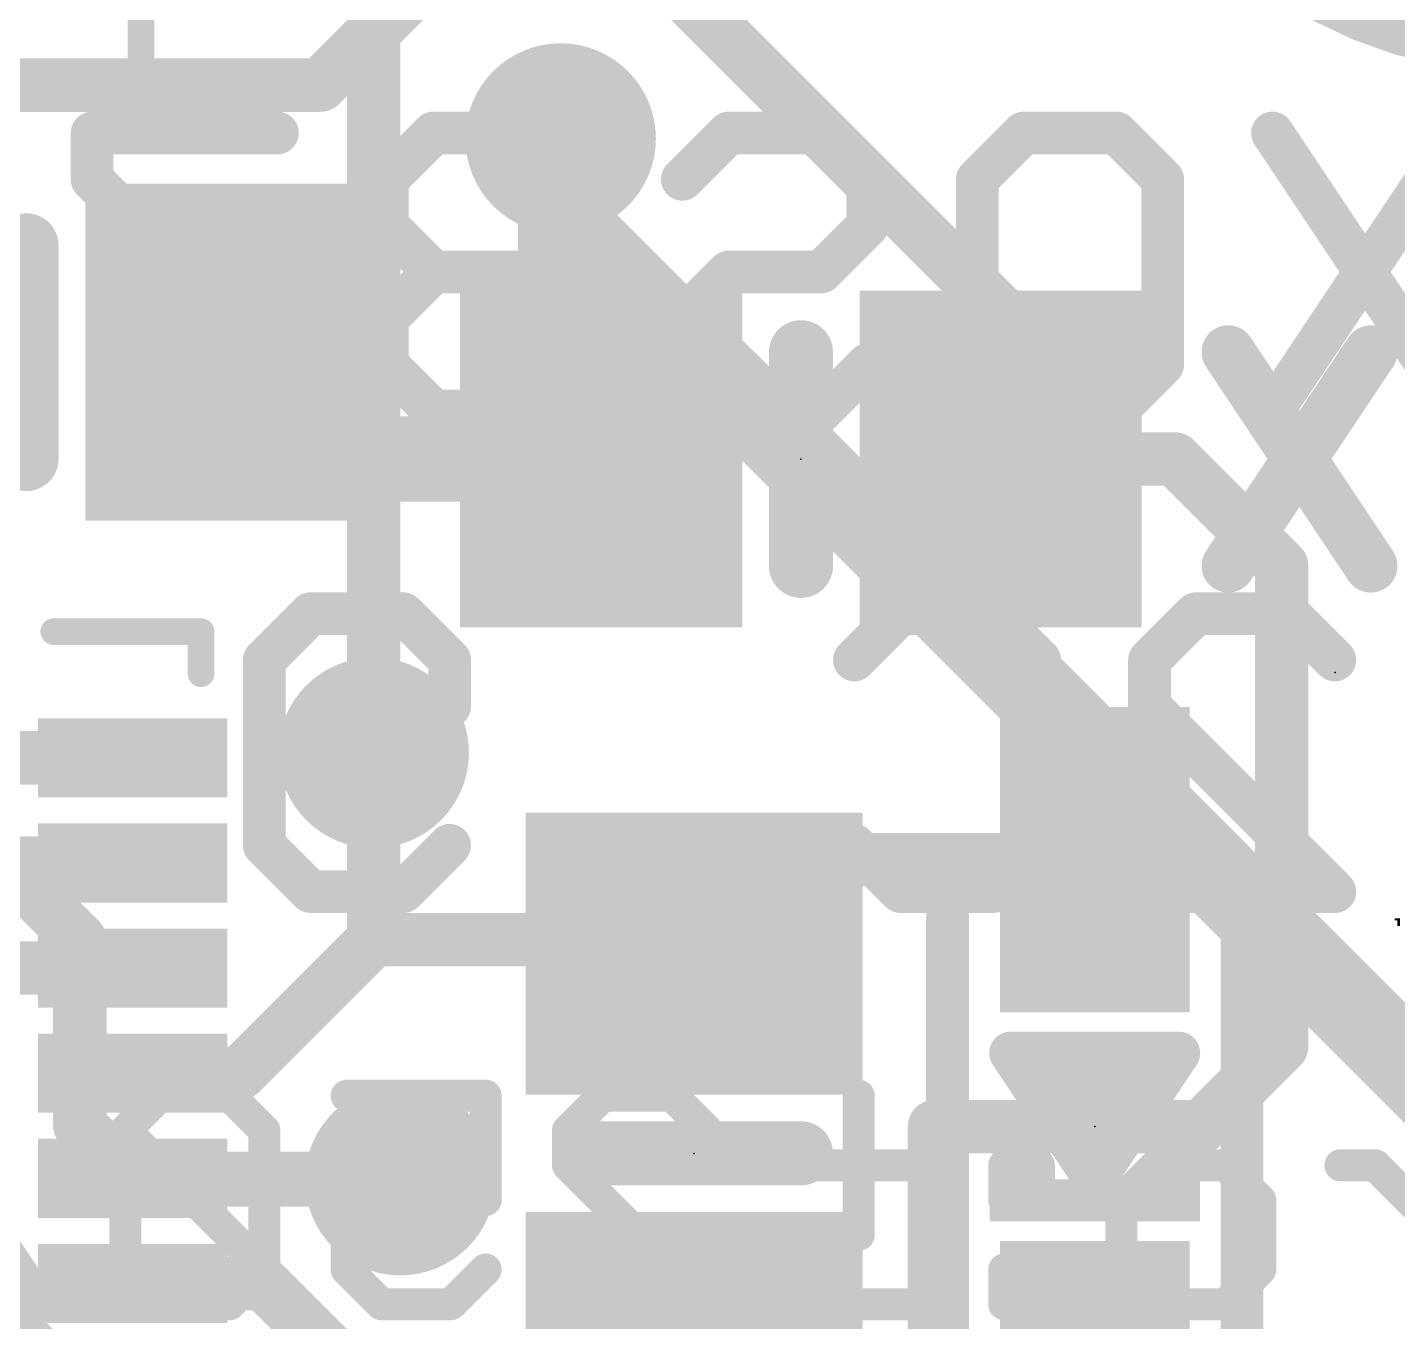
# Model space of a CAD drawing. Extents: x -0.1 to 28.1, y -0.1 to 20.4.
# Drawn here: x 18.29 to 24.81, y 9.74 to 15.9 of the extents above; entities that cross this region are included whole.
import ezdxf

# ---------------------------------------------------------------- set-up
doc = ezdxf.new("R2010")
doc.units = 0
for name, color, linetype in [('1', 12, 'CONTINUOUS'), ('16', 132, 'CONTINUOUS'), ('18', 110, 'CONTINUOUS'), ('21', 40, 'CONTINUOUS'), ('22', 6, 'CONTINUOUS'), ('23', 53, 'CONTINUOUS'), ('29', 253, 'CONTINUOUS')]:
    doc.layers.add(name, color=color, linetype=linetype)

# ---------------------------------------------------------------- blocks, each defined once
blk = doc.blocks.new('RECT')
blk.add_solid([(-0.5, -0.5), (0.5, -0.5), (-0.5, 0.5), (0.5, 0.5)])
blk = doc.blocks.new('ROUNDV')
at = {"const_width": 0.5}
blk.add_lwpolyline([(0, -0.25, 1), (0, 0.25, 1), (0, -0.25)], format="xyb", dxfattribs=at)

msp = doc.modelspace()

# ---------------------------------------------------------------- linework, layer by layer
at = {"layer": '1'}
for points, const_width in [([(19.685, 15.621), (20.32, 16.256)], 0.254), ([(21.209, 16.256), (22.987, 14.478)], 0.254), ([(15.494, 15.621), (19.685, 15.621)], 0.254), ([(20.828, 14.036), (20.828, 15.367)], 0.4064), ([(20.894, 15.301), (20.828, 15.367)], 0.254), ([(22.987, 14.478), (22.987, 14.385)], 0.254), ([(19.238, 14.351), (19.746, 13.843)], 0.254), ([(22.987, 14.385), (22.921, 14.319)], 0.254), ([(22.921, 14.319), (22.921, 13.843)], 0.254), ([(21.021, 13.843), (20.828, 14.036)], 0.254), ([(19.746, 13.843), (21.021, 13.843)], 0.4064), ([(23.749, 13.843), (22.921, 13.843)], 0.254), ([(24.257, 13.335), (23.749, 13.843)], 0.254), ([(24.257, 13.335), (24.257, 11.049)], 0.254), ([(18.793, 12.422), (18.018, 12.422)], 0.254), ([(19.939, 11.557), (19.939, 12.446)], 0.254), ([(21.529, 11.557), (21.91, 11.938)], 0.254), ([(21.91, 11.938), (23.368, 11.938)], 0.254), ([(18.793, 11.922), (18.018, 11.922)], 0.254), ([(19.304, 10.922), (19.939, 11.557)], 0.254), ([(21.529, 11.557), (19.939, 11.557)], 0.254), ([(21.463, 11.491), (21.529, 11.557)], 0.254), ([(18.793, 11.422), (18.018, 11.422)], 0.254), ([(23.876, 10.668), (24.257, 11.049)], 0.254), ([(18.793, 10.922), (19.304, 10.922)], 0.254), ([(22.606, 10.668), (22.606, 7.697)], 0.254), ([(22.606, 10.668), (23.876, 10.668)], 0.254), ([(18.793, 10.422), (18.801, 10.414)], 0.254), ([(18.801, 10.414), (20.066, 10.414)], 0.254), ([(18.793, 9.922), (19.415, 9.922)], 0.254), ([(19.415, 9.922), (20.066, 9.271)], 0.254)]:
    msp.add_lwpolyline(points, dxfattribs=dict(at, const_width=const_width))
for points, const_width in [([(19.6401, 15.6659, 1), (19.7299, 15.5761)], 0.127), ([(19.685, 15.5575, 1), (19.685, 15.6845)], 0.127), ([(20.9296, 15.367, 1), (20.7264, 15.367)], 0.2032), ([(20.8729, 15.4119, 1), (20.7831, 15.3221)], 0.127), ([(20.8491, 15.2561, 1), (20.9389, 15.3459)], 0.127), ([(23.0505, 14.478, 1), (22.9235, 14.478)], 0.127), ([(22.9421, 14.4331, 1), (23.0319, 14.5229)], 0.127), ([(19.2829, 14.3959, 1), (19.1931, 14.3061)], 0.127), ([(23.0319, 14.3401, 1), (22.9421, 14.4299)], 0.127), ([(22.9845, 14.319, 1), (22.8575, 14.319)], 0.127), ([(22.8761, 14.3639, 1), (22.9659, 14.2741)], 0.127), ([(22.9235, 14.385, 1), (23.0505, 14.385)], 0.127), ([(20.8729, 14.0809, 1), (20.7831, 13.9911)], 0.127), ([(20.7264, 14.036, 1), (20.9296, 14.036)], 0.2032), ([(19.746, 13.9446, 1), (19.746, 13.7414)], 0.2032), ([(21.021, 13.7414, 1), (21.021, 13.9446)], 0.2032), ([(19.7011, 13.7981, 1), (19.7909, 13.8879)], 0.127), ([(20.9761, 13.7981, 1), (21.0659, 13.8879)], 0.127), ([(22.921, 13.9065, 1), (22.921, 13.7795)], 0.127), ([(23.7939, 13.8879, 1), (23.7041, 13.7981)], 0.127), ([(23.749, 13.7795, 1), (23.749, 13.9065)], 0.127), ([(22.8575, 13.843, 1), (22.9845, 13.843)], 0.127), ([(24.3205, 13.335, 1), (24.1935, 13.335)], 0.127), ([(24.2121, 13.2901, 1), (24.3019, 13.3799)], 0.127), ([(18.793, 12.3585, 1), (18.793, 12.4855)], 0.127), ([(20.0025, 12.446, 1), (19.8755, 12.446)], 0.127), ([(21.91, 12.0015, 1), (21.91, 11.8745)], 0.127), ([(21.9549, 11.8931, 1), (21.8651, 11.9829)], 0.127), ([(23.368, 11.8745, 1), (23.368, 12.0015)], 0.127), ([(18.793, 11.8585, 1), (18.793, 11.9855)], 0.127), ([(19.939, 11.6205, 1), (19.939, 11.4935)], 0.127), ([(19.9839, 11.5121, 1), (19.8941, 11.6019)], 0.127), ([(21.4841, 11.6019, 1), (21.5739, 11.5121)], 0.127), ([(21.5739, 11.5121, 1), (21.4841, 11.6019)], 0.127), ([(21.529, 11.4935, 1), (21.529, 11.6205)], 0.127), ([(19.8755, 11.557, 1), (20.0025, 11.557)], 0.127), ([(21.4181, 11.5359, 1), (21.5079, 11.4461)], 0.127), ([(18.793, 11.3585, 1), (18.793, 11.4855)], 0.127), ([(24.3019, 11.0041, 1), (24.2121, 11.0939)], 0.127), ([(24.1935, 11.049, 1), (24.3205, 11.049)], 0.127), ([(18.793, 10.9855, 1), (18.793, 10.8585)], 0.127), ([(19.2591, 10.9669, 1), (19.3489, 10.8771)], 0.127), ([(19.304, 10.8585, 1), (19.304, 10.9855)], 0.127), ([(22.6695, 10.668, 1), (22.5425, 10.668)], 0.127), ([(22.606, 10.7315, 1), (22.606, 10.6045)], 0.127), ([(23.8311, 10.7129, 1), (23.9209, 10.6231)], 0.127), ([(23.876, 10.6045, 1), (23.876, 10.7315)], 0.127), ([(18.8379, 10.4669, 1), (18.7481, 10.3771)], 0.127), ([(18.801, 10.4775, 1), (18.801, 10.3505)], 0.127), ([(18.7561, 10.3691, 1), (18.8459, 10.4589)], 0.127), ([(20.066, 10.3505, 1), (20.066, 10.4775)], 0.127), ([(18.793, 9.9855, 1), (18.793, 9.8585)], 0.127), ([(19.4599, 9.9669, 1), (19.3701, 9.8771)], 0.127), ([(19.415, 9.8585, 1), (19.415, 9.9855)], 0.127)]:
    msp.add_lwpolyline(points, format="xyb", dxfattribs=dict(at, const_width=const_width))
at = {"layer": '16'}
for points, const_width in [([(19.939, 18.796), (19.939, 12.446)], 0.254), ([(20.828, 14.986), (20.828, 15.367)], 0.4064), ([(25.4, 10.414), (20.828, 14.986)], 0.4064), ([(17.907, 12.192), (18.542, 11.557)], 0.254), ([(18.542, 11.557), (18.542, 10.673)], 0.254), ([(18.542, 10.673), (18.793, 10.422)], 0.254), ([(18.793, 10.422), (20.058, 10.422)], 0.254), ([(20.058, 10.422), (20.066, 10.414)], 0.254), ([(18.796, 9.144), (18.034, 9.906)], 0.254)]:
    msp.add_lwpolyline(points, dxfattribs=dict(at, const_width=const_width))
for points, const_width in [([(20.9296, 15.367, 1), (20.7264, 15.367)], 0.2032), ([(20.8998, 15.0578, 1), (20.7562, 14.9142)], 0.2032), ([(20.7264, 14.986, 1), (20.9296, 14.986)], 0.2032), ([(19.8755, 12.446, 1), (20.0025, 12.446)], 0.127), ([(18.6055, 11.557, 1), (18.4785, 11.557)], 0.127), ([(18.4971, 11.5121, 1), (18.5869, 11.6019)], 0.127), ([(18.5869, 10.7179, 1), (18.4971, 10.6281)], 0.127), ([(18.4785, 10.673, 1), (18.6055, 10.673)], 0.127), ([(18.793, 10.4855, 1), (18.793, 10.3585)], 0.127), ([(18.7481, 10.3771, 1), (18.8379, 10.4669)], 0.127), ([(20.1029, 10.4669, 1), (20.0131, 10.3771)], 0.127), ([(20.0211, 10.3691, 1), (20.1109, 10.4589)], 0.127), ([(20.058, 10.3585, 1), (20.058, 10.4855)], 0.127)]:
    msp.add_lwpolyline(points, format="xyb", dxfattribs=dict(at, const_width=const_width))
at = {"layer": '21'}
for points, const_width in [([(25.4, 15.78, 1), (25.4, 19.78, 1), (25.4, 15.78)], 0.2032), ([(18.5363, 15.7163, 1), (18.5363, 15.6527)], 0.0635), ([(18.8012, 15.6845, 1), (18.8647, 15.6845)], 0.0635), ([(19.1295, 15.6527, 1), (19.1295, 15.7163)], 0.0635), ([(18.3642, 14.859, 1), (18.2118, 14.859)], 0.1524), ([(22.0472, 14.351, 1), (21.8948, 14.351)], 0.1524), ([(24.0558, 14.3871, 1), (23.9502, 14.3166)], 0.127), ([(24.7337, 14.3166, 1), (24.6281, 14.3871)], 0.127), ([(18.2118, 13.843, 1), (18.3642, 13.843)], 0.1524), ([(23.9502, 13.3702, 1), (24.0558, 13.2998)], 0.127), ([(24.6281, 13.2998, 1), (24.7337, 13.3702)], 0.127), ([(21.8948, 13.335, 1), (22.0472, 13.335)], 0.1524), ([(18.418, 13.0538, 1), (18.418, 12.9902)], 0.0635), ([(19.1498, 13.022, 1), (19.0863, 13.022)], 0.0635), ([(19.118, 12.9902, 1), (19.118, 13.0538)], 0.0635), ([(19.0863, 12.822, 1), (19.1498, 12.822)], 0.0635), ([(22.7188, 11.668, 1), (22.6172, 11.668)], 0.1016), ([(24.1188, 11.668, 1), (24.0172, 11.668)], 0.1016), ([(23.0103, 11.0462, 1), (22.9257, 10.9898)], 0.1016), ([(22.968, 11.0688, 1), (22.968, 10.9672)], 0.1016), ([(23.8103, 10.9898, 1), (23.7257, 11.0462)], 0.1016), ([(23.768, 10.9672, 1), (23.768, 11.0688)], 0.1016), ([(23.2103, 10.8962, 1), (23.1257, 10.8398)], 0.1016), ([(23.168, 10.9188, 1), (23.168, 10.8172)], 0.1016), ([(23.6103, 10.8398, 1), (23.5257, 10.8962)], 0.1016), ([(23.568, 10.8172, 1), (23.568, 10.9188)], 0.1016), ([(23.2336, 10.8204, 1), (23.2336, 10.7188)], 0.1016), ([(23.5024, 10.7188, 1), (23.5024, 10.8204)], 0.1016), ([(20.955, 10.6172, 1), (20.955, 10.4648)], 0.1524), ([(21.971, 10.4648, 1), (21.971, 10.6172)], 0.1524), ([(23.3257, 10.5962, 1), (23.4103, 10.5398)], 0.1016), ([(23.3257, 10.5398, 1), (23.4103, 10.5962)], 0.1016), ([(23.3257, 10.4462, 1), (23.4103, 10.3898)], 0.1016), ([(23.3257, 10.3898, 1), (23.4103, 10.4462)], 0.1016)]:
    msp.add_lwpolyline(points, format="xyb", dxfattribs=dict(at, const_width=const_width))
for points, const_width in [([(18.8329, 16.5743), (18.8329, 15.6845)], 0.127), ([(18.5363, 15.6845), (19.1295, 15.6845)], 0.127), ([(18.288, 14.859), (18.288, 13.843)], 0.3048), ([(21.971, 13.335), (21.971, 14.351)], 0.3048), ([(24.003, 14.3519), (24.6809, 13.335)], 0.254), ([(24.6809, 14.3519), (24.003, 13.335)], 0.254), ([(18.418, 13.022), (19.118, 13.022)], 0.127), ([(19.118, 13.022), (19.118, 12.822)], 0.127), ([(22.668, 9.668), (22.668, 11.668)], 0.2032), ([(24.068, 11.668), (24.068, 9.668)], 0.2032), ([(23.368, 10.418), (22.968, 11.018)], 0.2032), ([(22.968, 11.018), (23.768, 11.018)], 0.2032), ([(23.768, 11.018), (23.368, 10.418)], 0.2032), ([(23.368, 10.568), (23.168, 10.868)], 0.2032), ([(23.168, 10.868), (23.568, 10.868)], 0.2032), ([(23.568, 10.868), (23.368, 10.568)], 0.2032), ([(23.2336, 10.7696), (23.5024, 10.7696)], 0.2032), ([(21.971, 10.541), (20.955, 10.541)], 0.3048)]:
    msp.add_lwpolyline(points, dxfattribs=dict(at, const_width=const_width))
at = {"layer": '22'}
for points, const_width in [([(19.4815, 15.3935), (18.6002, 15.3935)], 0.2032), ([(18.6002, 15.3935), (18.6002, 15.1732)], 0.2032), ([(20.2238, 15.3935), (20.0035, 15.1732)], 0.2032), ([(20.6645, 15.3935), (20.2238, 15.3935)], 0.2032), ([(20.8848, 15.1732), (20.6645, 15.3935)], 0.2032), ([(21.4068, 15.1732), (21.6271, 15.3935)], 0.2032), ([(21.6271, 15.3935), (22.0678, 15.3935)], 0.2032), ([(22.0678, 15.3935), (22.2881, 15.1732)], 0.2032), ([(22.8101, 15.1732), (23.0304, 15.3935)], 0.2032), ([(23.0304, 15.3935), (23.471, 15.3935)], 0.2032), ([(23.471, 15.3935), (23.6914, 15.1732)], 0.2032), ([(25.0946, 15.3935), (24.2134, 14.0716)], 0.2032), ([(24.2134, 15.3935), (25.0946, 14.0716)], 0.2032), ([(18.6002, 15.1732), (19.4815, 14.2919)], 0.2032), ([(20.0035, 15.1732), (20.0035, 14.9529)], 0.2032), ([(20.8848, 14.9529), (20.8848, 15.1732)], 0.2032), ([(22.2881, 15.1732), (22.2881, 14.9529)], 0.2032), ([(22.8101, 14.2919), (22.8101, 15.1732)], 0.2032), ([(23.6914, 15.1732), (23.6914, 14.2919)], 0.2032), ([(20.0035, 14.9529), (20.2238, 14.7326)], 0.2032), ([(20.6645, 14.7326), (20.8848, 14.9529)], 0.2032), ([(22.2881, 14.9529), (22.0678, 14.7326)], 0.2032), ([(20.2238, 14.7326), (20.0035, 14.5122)], 0.2032), ([(20.6645, 14.7326), (20.2238, 14.7326)], 0.2032), ([(20.8848, 14.5122), (20.6645, 14.7326)], 0.2032), ([(21.6271, 14.7326), (21.4068, 14.5122)], 0.2032), ([(22.0678, 14.7326), (21.6271, 14.7326)], 0.2032), ([(20.0035, 14.5122), (20.0035, 14.2919)], 0.2032), ([(20.8848, 14.2919), (20.8848, 14.5122)], 0.2032), ([(21.4068, 14.5122), (21.4068, 14.2919)], 0.2032), ([(19.4815, 14.2919), (19.4815, 14.0716)], 0.2032), ([(20.0035, 14.2919), (20.2238, 14.0716)], 0.2032), ([(20.6645, 14.0716), (20.8848, 14.2919)], 0.2032), ([(21.4068, 14.2919), (21.6271, 14.0716)], 0.2032), ([(22.0678, 14.0716), (22.2881, 14.2919)], 0.2032), ([(23.0304, 14.0716), (22.8101, 14.2919)], 0.2032), ([(23.6914, 14.2919), (23.471, 14.0716)], 0.2032), ([(20.2238, 14.0716), (20.6645, 14.0716)], 0.2032), ([(21.6271, 14.0716), (22.0678, 14.0716)], 0.2032), ([(23.471, 14.0716), (23.0304, 14.0716)], 0.2032), ([(19.4188, 12.8872), (19.6391, 13.1075)], 0.2032), ([(19.6391, 13.1075), (20.0798, 13.1075)], 0.2032), ([(20.0798, 13.1075), (20.3001, 12.8872)], 0.2032), ([(22.2254, 12.8872), (22.4457, 13.1075)], 0.2032), ([(22.4457, 13.1075), (22.8863, 13.1075)], 0.2032), ([(22.8863, 13.1075), (23.1067, 12.8872)], 0.2032), ([(23.6287, 12.8872), (23.849, 13.1075)], 0.2032), ([(23.849, 13.1075), (24.2896, 13.1075)], 0.2032), ([(24.2896, 13.1075), (24.5099, 12.8872)], 0.2032), ([(19.4188, 12.0059), (19.4188, 12.8872)], 0.2032), ([(20.3001, 12.8872), (20.3001, 12.6669)], 0.2032), ([(23.1067, 12.8872), (23.1067, 12.0059)], 0.2032), ([(23.6287, 12.6669), (23.6287, 12.8872)], 0.2032), ([(20.3001, 12.6669), (20.0798, 12.4466)], 0.2032), ([(24.5099, 11.7856), (23.6287, 12.6669)], 0.2032), ([(20.0798, 12.4466), (19.4188, 12.4466)], 0.2032), ([(19.6391, 11.7856), (19.4188, 12.0059)], 0.2032), ([(20.3001, 12.0059), (20.0798, 11.7856)], 0.2032), ([(22.4457, 11.7856), (22.2254, 12.0059)], 0.2032), ([(23.1067, 12.0059), (22.8863, 11.7856)], 0.2032), ([(20.0798, 11.7856), (19.6391, 11.7856)], 0.2032), ([(22.8863, 11.7856), (22.4457, 11.7856)], 0.2032), ([(23.6287, 11.7856), (24.5099, 11.7856)], 0.2032), ([(18.3668, 9.8235), (17.7058, 10.8149)], 0.1524), ([(18.9235, 10.8149), (18.7583, 10.6497)], 0.1524), ([(19.254, 10.8149), (18.9235, 10.8149)], 0.1524), ([(19.4192, 10.6497), (19.254, 10.8149)], 0.1524), ([(19.8107, 10.8149), (20.4717, 10.8149)], 0.1524), ([(20.4717, 10.8149), (20.4717, 10.3192)], 0.1524), ([(20.8632, 10.6497), (21.0284, 10.8149)], 0.1524), ([(21.0284, 10.8149), (21.3589, 10.8149)], 0.1524), ([(21.3589, 10.8149), (21.5241, 10.6497)], 0.1524), ([(22.2461, 10.8149), (22.2461, 10.1539)], 0.1524), ([(18.7583, 10.6497), (18.7583, 9.9887)], 0.1524), ([(19.4192, 9.9887), (18.7583, 10.6497)], 0.1524), ([(19.4192, 9.9887), (19.4192, 10.6497)], 0.1524), ([(20.8632, 10.4844), (20.8632, 10.6497)], 0.1524), ([(19.976, 10.4844), (19.8107, 10.3192)], 0.1524), ([(20.1412, 10.4844), (19.976, 10.4844)], 0.1524), ([(20.4717, 10.3192), (20.1412, 10.4844)], 0.1524), ([(21.5241, 9.8235), (20.8632, 10.4844)], 0.1524), ([(22.5766, 10.4844), (21.9156, 10.4844)], 0.1524), ([(23.1028, 10.4844), (22.9376, 10.4844)], 0.1524), ([(22.9376, 10.4844), (22.9376, 10.3192)], 0.1524), ([(23.1028, 10.3192), (23.1028, 10.4844)], 0.1524), ([(23.4943, 10.3192), (23.6596, 10.4844)], 0.1524), ([(23.6596, 10.4844), (23.99, 10.4844)], 0.1524), ([(23.99, 10.4844), (24.1553, 10.3192)], 0.1524), ([(24.7018, 10.4844), (24.5366, 10.4844)], 0.1524), ([(25.0323, 10.1539), (24.7018, 10.4844)], 0.1524), ([(19.8107, 10.3192), (19.8107, 9.9887)], 0.1524), ([(22.9376, 10.3192), (23.1028, 10.3192)], 0.1524), ([(23.4943, 9.9887), (23.4943, 10.3192)], 0.1524), ([(24.1553, 10.3192), (24.1553, 9.9887)], 0.1524), ([(18.7583, 9.9887), (18.9235, 9.8235)], 0.1524), ([(19.254, 9.8235), (19.4192, 9.9887)], 0.1524), ([(19.8107, 9.9887), (19.976, 9.8235)], 0.1524), ([(20.3064, 9.8235), (20.4717, 9.9887)], 0.1524), ([(23.1028, 9.9887), (22.9376, 9.9887)], 0.1524), ([(22.9376, 9.9887), (22.9376, 9.8235)], 0.1524), ([(23.1028, 9.8235), (23.1028, 9.9887)], 0.1524), ([(23.6596, 9.8235), (23.4943, 9.9887)], 0.1524), ([(24.1553, 9.9887), (23.99, 9.8235)], 0.1524), ([(18.9235, 9.8235), (19.254, 9.8235)], 0.1524), ([(19.976, 9.8235), (20.3064, 9.8235)], 0.1524), ([(20.8632, 9.8235), (21.5241, 9.8235)], 0.1524), ([(22.5766, 9.8235), (21.9156, 9.8235)], 0.1524), ([(22.9376, 9.8235), (23.1028, 9.8235)], 0.1524), ([(23.99, 9.8235), (23.6596, 9.8235)], 0.1524)]:
    msp.add_lwpolyline(points, dxfattribs=dict(at, const_width=const_width))
for points, const_width in [([(18.6002, 15.4443, 1), (18.6002, 15.3427)], 0.1016), ([(18.651, 15.3935, 1), (18.5494, 15.3935)], 0.1016), ([(19.4815, 15.3427, 1), (19.4815, 15.4443)], 0.1016), ([(20.2238, 15.4443, 1), (20.2238, 15.3427)], 0.1016), ([(20.2598, 15.3576, 1), (20.1879, 15.4294)], 0.1016), ([(20.7004, 15.4294, 1), (20.6286, 15.3576)], 0.1016), ([(20.6645, 15.3427, 1), (20.6645, 15.4443)], 0.1016), ([(21.6271, 15.4443, 1), (21.6271, 15.3427)], 0.1016), ([(21.663, 15.3576, 1), (21.5912, 15.4294)], 0.1016), ([(22.1037, 15.4294, 1), (22.0318, 15.3576)], 0.1016), ([(22.0678, 15.3427, 1), (22.0678, 15.4443)], 0.1016), ([(23.0304, 15.4443, 1), (23.0304, 15.3427)], 0.1016), ([(23.0663, 15.3576, 1), (22.9945, 15.4294)], 0.1016), ([(23.507, 15.4294, 1), (23.4351, 15.3576)], 0.1016), ([(23.471, 15.3427, 1), (23.471, 15.4443)], 0.1016), ([(24.2556, 15.4217, 1), (24.1711, 15.3653)], 0.1016), ([(18.6362, 15.2091, 1), (18.5643, 15.1373)], 0.1016), ([(20.0543, 15.1732, 1), (19.9527, 15.1732)], 0.1016), ([(19.9676, 15.2091, 1), (20.0394, 15.1373)], 0.1016), ([(20.9356, 15.1732, 1), (20.834, 15.1732)], 0.1016), ([(20.8489, 15.1373, 1), (20.9207, 15.2091)], 0.1016), ([(21.3709, 15.2091, 1), (21.4427, 15.1373)], 0.1016), ([(22.3389, 15.1732, 1), (22.2373, 15.1732)], 0.1016), ([(22.2522, 15.1373, 1), (22.324, 15.2091)], 0.1016), ([(22.8609, 15.1732, 1), (22.7593, 15.1732)], 0.1016), ([(22.7742, 15.2091, 1), (22.846, 15.1373)], 0.1016), ([(23.7422, 15.1732, 1), (23.6406, 15.1732)], 0.1016), ([(23.6554, 15.1373, 1), (23.7273, 15.2091)], 0.1016), ([(18.5494, 15.1732, 1), (18.651, 15.1732)], 0.1016), ([(20.0394, 14.9888, 1), (19.9676, 14.917)], 0.1016), ([(20.9207, 14.917, 1), (20.8489, 14.9888)], 0.1016), ([(22.324, 14.917, 1), (22.2522, 14.9888)], 0.1016), ([(19.9527, 14.9529, 1), (20.0543, 14.9529)], 0.1016), ([(20.834, 14.9529, 1), (20.9356, 14.9529)], 0.1016), ([(22.2373, 14.9529, 1), (22.3389, 14.9529)], 0.1016), ([(20.2238, 14.7834, 1), (20.2238, 14.6818)], 0.1016), ([(20.2598, 14.6966, 1), (20.1879, 14.7685)], 0.1016), ([(20.1879, 14.6966, 1), (20.2598, 14.7685)], 0.1016), ([(20.7004, 14.7685, 1), (20.6286, 14.6966)], 0.1016), ([(20.6286, 14.7685, 1), (20.7004, 14.6966)], 0.1016), ([(20.6645, 14.6818, 1), (20.6645, 14.7834)], 0.1016), ([(21.6271, 14.7834, 1), (21.6271, 14.6818)], 0.1016), ([(21.663, 14.6966, 1), (21.5912, 14.7685)], 0.1016), ([(22.0318, 14.7685, 1), (22.1037, 14.6966)], 0.1016), ([(22.0678, 14.6818, 1), (22.0678, 14.7834)], 0.1016), ([(20.0543, 14.5122, 1), (19.9527, 14.5122)], 0.1016), ([(19.9676, 14.5482, 1), (20.0394, 14.4763)], 0.1016), ([(20.9356, 14.5122, 1), (20.834, 14.5122)], 0.1016), ([(20.8489, 14.4763, 1), (20.9207, 14.5482)], 0.1016), ([(21.4576, 14.5122, 1), (21.356, 14.5122)], 0.1016), ([(21.3709, 14.5482, 1), (21.4427, 14.4763)], 0.1016), ([(19.5323, 14.2919, 1), (19.4307, 14.2919)], 0.1016), ([(19.4456, 14.256, 1), (19.5174, 14.3278)], 0.1016), ([(20.0394, 14.3278, 1), (19.9676, 14.256)], 0.1016), ([(19.9527, 14.2919, 1), (20.0543, 14.2919)], 0.1016), ([(20.834, 14.2919, 1), (20.9356, 14.2919)], 0.1016), ([(20.9207, 14.256, 1), (20.8489, 14.3278)], 0.1016), ([(21.4427, 14.3278, 1), (21.3709, 14.256)], 0.1016), ([(21.356, 14.2919, 1), (21.4576, 14.2919)], 0.1016), ([(22.324, 14.256, 1), (22.2522, 14.3278)], 0.1016), ([(22.846, 14.3278, 1), (22.7742, 14.256)], 0.1016), ([(22.7593, 14.2919, 1), (22.8609, 14.2919)], 0.1016), ([(23.6406, 14.2919, 1), (23.7422, 14.2919)], 0.1016), ([(23.7273, 14.256, 1), (23.6554, 14.3278)], 0.1016), ([(20.2238, 14.1224, 1), (20.2238, 14.0208)], 0.1016), ([(20.1879, 14.0357, 1), (20.2598, 14.1075)], 0.1016), ([(20.6286, 14.1075, 1), (20.7004, 14.0357)], 0.1016), ([(20.6645, 14.0208, 1), (20.6645, 14.1224)], 0.1016), ([(21.6271, 14.1224, 1), (21.6271, 14.0208)], 0.1016), ([(21.5912, 14.0357, 1), (21.663, 14.1075)], 0.1016), ([(22.0318, 14.1075, 1), (22.1037, 14.0357)], 0.1016), ([(22.0678, 14.0208, 1), (22.0678, 14.1224)], 0.1016), ([(23.0304, 14.1224, 1), (23.0304, 14.0208)], 0.1016), ([(22.9945, 14.0357, 1), (23.0663, 14.1075)], 0.1016), ([(23.4351, 14.1075, 1), (23.507, 14.0357)], 0.1016), ([(23.471, 14.0208, 1), (23.471, 14.1224)], 0.1016), ([(24.1711, 14.0998, 1), (24.2556, 14.0434)], 0.1016), ([(19.4307, 14.0716, 1), (19.5323, 14.0716)], 0.1016), ([(19.6391, 13.1583, 1), (19.6391, 13.0567)], 0.1016), ([(19.6751, 13.0716, 1), (19.6032, 13.1434)], 0.1016), ([(20.1157, 13.1434, 1), (20.0439, 13.0716)], 0.1016), ([(20.0798, 13.0567, 1), (20.0798, 13.1583)], 0.1016), ([(22.4457, 13.1583, 1), (22.4457, 13.0567)], 0.1016), ([(22.4816, 13.0716, 1), (22.4098, 13.1434)], 0.1016), ([(22.9223, 13.1434, 1), (22.8504, 13.0716)], 0.1016), ([(22.8863, 13.0567, 1), (22.8863, 13.1583)], 0.1016), ([(23.849, 13.1583, 1), (23.849, 13.0567)], 0.1016), ([(23.8849, 13.0716, 1), (23.8131, 13.1434)], 0.1016), ([(24.3255, 13.1434, 1), (24.2537, 13.0716)], 0.1016), ([(24.2896, 13.0567, 1), (24.2896, 13.1583)], 0.1016), ([(19.4696, 12.8872, 1), (19.368, 12.8872)], 0.1016), ([(19.3829, 12.9231, 1), (19.4547, 12.8513)], 0.1016), ([(20.3509, 12.8872, 1), (20.2493, 12.8872)], 0.1016), ([(20.2642, 12.8513, 1), (20.336, 12.9231)], 0.1016), ([(22.1895, 12.9231, 1), (22.2613, 12.8513)], 0.1016), ([(23.1575, 12.8872, 1), (23.0559, 12.8872)], 0.1016), ([(23.0707, 12.8513, 1), (23.1426, 12.9231)], 0.1016), ([(23.5927, 12.9231, 1), (23.6646, 12.8513)], 0.1016), ([(23.6794, 12.8872, 1), (23.5779, 12.8872)], 0.1016), ([(24.474, 12.8513, 1), (24.5459, 12.9231)], 0.1016), ([(20.2493, 12.6669, 1), (20.3509, 12.6669)], 0.1016), ([(20.336, 12.631, 1), (20.2642, 12.7028)], 0.1016), ([(23.6646, 12.7028, 1), (23.5927, 12.631)], 0.1016), ([(23.5779, 12.6669, 1), (23.6794, 12.6669)], 0.1016), ([(19.4188, 12.4974, 1), (19.4188, 12.3958)], 0.1016), ([(20.0439, 12.4825, 1), (20.1157, 12.4106)], 0.1016), ([(20.0798, 12.3958, 1), (20.0798, 12.4974)], 0.1016), ([(19.4547, 12.0418, 1), (19.3829, 11.97)], 0.1016), ([(19.368, 12.0059, 1), (19.4696, 12.0059)], 0.1016), ([(20.336, 11.97, 1), (20.2642, 12.0418)], 0.1016), ([(22.2613, 12.0418, 1), (22.1895, 11.97)], 0.1016), ([(23.0559, 12.0059, 1), (23.1575, 12.0059)], 0.1016), ([(23.1426, 11.97, 1), (23.0707, 12.0418)], 0.1016), ([(19.6391, 11.8364, 1), (19.6391, 11.7348)], 0.1016), ([(19.6032, 11.7497, 1), (19.6751, 11.8215)], 0.1016), ([(20.0439, 11.8215, 1), (20.1157, 11.7497)], 0.1016), ([(20.0798, 11.7348, 1), (20.0798, 11.8364)], 0.1016), ([(22.4457, 11.8364, 1), (22.4457, 11.7348)], 0.1016), ([(22.4098, 11.7497, 1), (22.4816, 11.8215)], 0.1016), ([(22.8504, 11.8215, 1), (22.9223, 11.7497)], 0.1016), ([(22.8863, 11.7348, 1), (22.8863, 11.8364)], 0.1016), ([(23.6287, 11.8364, 1), (23.6287, 11.7348)], 0.1016), ([(24.474, 11.7497, 1), (24.5459, 11.8215)], 0.1016), ([(24.5099, 11.7348, 1), (24.5099, 11.8364)], 0.1016), ([(18.9235, 10.853, 1), (18.9235, 10.7768)], 0.0762), ([(18.9504, 10.788, 1), (18.8966, 10.8418)], 0.0762), ([(19.2809, 10.8418, 1), (19.227, 10.788)], 0.0762), ([(19.254, 10.7768, 1), (19.254, 10.853)], 0.0762), ([(19.8107, 10.853, 1), (19.8107, 10.7768)], 0.0762), ([(20.5098, 10.8149, 1), (20.4336, 10.8149)], 0.0762), ([(20.4717, 10.7768, 1), (20.4717, 10.853)], 0.0762), ([(21.0284, 10.853, 1), (21.0284, 10.7768)], 0.0762), ([(21.0554, 10.788, 1), (21.0015, 10.8418)], 0.0762), ([(21.3858, 10.8418, 1), (21.332, 10.788)], 0.0762), ([(21.3589, 10.7768, 1), (21.3589, 10.853)], 0.0762), ([(22.2842, 10.8149, 1), (22.208, 10.8149)], 0.0762), ([(18.7852, 10.6766, 1), (18.7313, 10.6227)], 0.0762), ([(18.7313, 10.6766, 1), (18.7852, 10.6227)], 0.0762), ([(18.7964, 10.6497, 1), (18.7202, 10.6497)], 0.0762), ([(19.4573, 10.6497, 1), (19.3811, 10.6497)], 0.0762), ([(19.3923, 10.6227, 1), (19.4462, 10.6766)], 0.0762), ([(20.8362, 10.6766, 1), (20.8901, 10.6227)], 0.0762), ([(20.9013, 10.6497, 1), (20.8251, 10.6497)], 0.0762), ([(21.4972, 10.6227, 1), (21.5511, 10.6766)], 0.0762), ([(19.976, 10.5225, 1), (19.976, 10.4463)], 0.0762), ([(20.0029, 10.4575, 1), (19.949, 10.5114)], 0.0762), ([(20.1582, 10.5185, 1), (20.1242, 10.4503)], 0.0762), ([(20.1412, 10.4463, 1), (20.1412, 10.5225)], 0.0762), ([(20.8901, 10.5114, 1), (20.8362, 10.4575)], 0.0762), ([(21.9156, 10.5225, 1), (21.9156, 10.4463)], 0.0762), ([(22.5766, 10.4463, 1), (22.5766, 10.5225)], 0.0762), ([(22.9376, 10.5225, 1), (22.9376, 10.4463)], 0.0762), ([(22.9757, 10.4844, 1), (22.8995, 10.4844)], 0.0762), ([(23.1409, 10.4844, 1), (23.0647, 10.4844)], 0.0762), ([(23.1028, 10.4463, 1), (23.1028, 10.5225)], 0.0762), ([(23.6596, 10.5225, 1), (23.6596, 10.4463)], 0.0762), ([(23.6865, 10.4575, 1), (23.6326, 10.5114)], 0.0762), ([(24.017, 10.5114, 1), (23.9631, 10.4575)], 0.0762), ([(23.99, 10.4463, 1), (23.99, 10.5225)], 0.0762), ([(24.5366, 10.5225, 1), (24.5366, 10.4463)], 0.0762), ([(24.7288, 10.5114, 1), (24.6749, 10.4575)], 0.0762), ([(24.7018, 10.4463, 1), (24.7018, 10.5225)], 0.0762), ([(20.8251, 10.4844, 1), (20.9013, 10.4844)], 0.0762), ([(19.8488, 10.3192, 1), (19.7726, 10.3192)], 0.0762), ([(19.7838, 10.3461, 1), (19.8377, 10.2922)], 0.0762), ([(20.4546, 10.2851, 1), (20.4887, 10.3532)], 0.0762), ([(22.9376, 10.3573, 1), (22.9376, 10.2811)], 0.0762), ([(23.1028, 10.2811, 1), (23.1028, 10.3573)], 0.0762), ([(23.5324, 10.3192, 1), (23.4562, 10.3192)], 0.0762), ([(23.4674, 10.3461, 1), (23.5213, 10.2922)], 0.0762), ([(24.1934, 10.3192, 1), (24.1172, 10.3192)], 0.0762), ([(24.1283, 10.2922, 1), (24.1822, 10.3461)], 0.0762), ([(20.4336, 10.3192, 1), (20.5098, 10.3192)], 0.0762), ([(22.8995, 10.3192, 1), (22.9757, 10.3192)], 0.0762), ([(23.0647, 10.3192, 1), (23.1409, 10.3192)], 0.0762), ([(22.208, 10.1539, 1), (22.2842, 10.1539)], 0.0762), ([(18.7852, 10.0156, 1), (18.7313, 9.9617)], 0.0762), ([(19.4462, 9.9617, 1), (19.3923, 10.0156)], 0.0762), ([(19.3923, 9.9617, 1), (19.4462, 10.0156)], 0.0762), ([(19.8377, 10.0156, 1), (19.7838, 9.9617)], 0.0762), ([(20.4986, 9.9617, 1), (20.4447, 10.0156)], 0.0762), ([(22.9376, 10.0268, 1), (22.9376, 9.9506)], 0.0762), ([(22.9757, 9.9887, 1), (22.8995, 9.9887)], 0.0762), ([(23.1409, 9.9887, 1), (23.0647, 9.9887)], 0.0762), ([(23.1028, 9.9506, 1), (23.1028, 10.0268)], 0.0762), ([(23.5213, 10.0156, 1), (23.4674, 9.9617)], 0.0762), ([(24.1822, 9.9617, 1), (24.1283, 10.0156)], 0.0762), ([(18.7202, 9.9887, 1), (18.7964, 9.9887)], 0.0762), ([(19.3811, 9.9887, 1), (19.4573, 9.9887)], 0.0762), ([(19.7726, 9.9887, 1), (19.8488, 9.9887)], 0.0762), ([(23.4562, 9.9887, 1), (23.5324, 9.9887)], 0.0762), ([(24.1172, 9.9887, 1), (24.1934, 9.9887)], 0.0762), ([(18.3351, 9.8023, 1), (18.3985, 9.8446)], 0.0762), ([(18.9235, 9.8616, 1), (18.9235, 9.7854)], 0.0762), ([(18.8966, 9.7965, 1), (18.9504, 9.8504)], 0.0762), ([(19.227, 9.8504, 1), (19.2809, 9.7965)], 0.0762), ([(19.254, 9.7854, 1), (19.254, 9.8616)], 0.0762), ([(19.976, 9.8616, 1), (19.976, 9.7854)], 0.0762), ([(19.949, 9.7965, 1), (20.0029, 9.8504)], 0.0762), ([(20.2795, 9.8504, 1), (20.3334, 9.7965)], 0.0762), ([(20.3064, 9.7854, 1), (20.3064, 9.8616)], 0.0762), ([(20.8632, 9.8616, 1), (20.8632, 9.7854)], 0.0762), ([(21.4972, 9.7965, 1), (21.5511, 9.8504)], 0.0762), ([(21.5241, 9.7854, 1), (21.5241, 9.8616)], 0.0762), ([(21.9156, 9.8616, 1), (21.9156, 9.7854)], 0.0762), ([(22.5766, 9.7854, 1), (22.5766, 9.8616)], 0.0762), ([(22.9376, 9.8616, 1), (22.9376, 9.7854)], 0.0762), ([(22.8995, 9.8235, 1), (22.9757, 9.8235)], 0.0762), ([(23.0647, 9.8235, 1), (23.1409, 9.8235)], 0.0762), ([(23.1028, 9.7854, 1), (23.1028, 9.8616)], 0.0762), ([(23.6596, 9.8616, 1), (23.6596, 9.7854)], 0.0762), ([(23.6326, 9.7965, 1), (23.6865, 9.8504)], 0.0762), ([(23.9631, 9.8504, 1), (24.017, 9.7965)], 0.0762), ([(23.99, 9.7854, 1), (23.99, 9.8616)], 0.0762)]:
    msp.add_lwpolyline(points, format="xyb", dxfattribs=dict(at, const_width=const_width))
at = {"layer": '23'}
for p in [(21.971, 13.843), (24.511, 12.827), (23.368, 10.668), (21.463, 10.541)]:
    msp.add_point(p, dxfattribs=at)

# ---------------------------------------------------------------- block references
at = {"layer": '1', "xscale": 1.24, "yscale": 1.5}
msp.add_blockref('RECT', (19.238, 14.351), dxfattribs=at)
at = {"layer": '1'}
for p, xscale, yscale, rotation in [((21.021, 13.843), 1.24, 1.5, 180), ((22.921, 13.843), 1.24, 1.5, 180), ((23.368, 11.938), 1.35, 0.8, 90), ((18.793, 12.422), 0.8, 0.275, 180), ((18.793, 11.922), 0.8, 0.275, 180), ((21.463, 11.491), 1.24, 1.5, 270), ((18.793, 11.422), 0.8, 0.275, 180), ((18.793, 10.922), 0.8, 0.275, 180), ((18.793, 10.422), 0.8, 0.275, 180), ((21.463, 9.591), 1.24, 1.5, 270), ((18.793, 9.922), 0.8, 0.275, 180), ((23.368, 9.398), 1.35, 0.8, 90)]:
    msp.add_blockref('RECT', p, dxfattribs=dict(at, xscale=xscale, yscale=yscale, rotation=rotation))
at = {"layer": '18', "xscale": 0.9064, "yscale": 0.9064}
for p in [(20.828, 15.367), (20.828, 15.367), (19.939, 12.446), (19.939, 12.446), (20.066, 10.414), (20.066, 10.414)]:
    msp.add_blockref('ROUNDV', p, dxfattribs=at)
at = {"layer": '21', "rotation": 270}
for p, xscale, yscale in [((24.8013, 11.6535), 0.0102, 0.0122), ((24.8134, 11.6408), 0.0356, 0.0119)]:
    msp.add_blockref('RECT', p, dxfattribs=dict(at, xscale=xscale, yscale=yscale))
at = {"layer": '21', "xscale": 0.2, "rotation": 90}
msp.add_blockref('RECT', (23.368, 10.318), dxfattribs=at)
at = {"layer": '29', "xscale": 1.3416, "yscale": 1.6016}
msp.add_blockref('RECT', (19.238, 14.351), dxfattribs=at)
at = {"layer": '29'}
for p, xscale, yscale, rotation in [((21.021, 13.843), 1.3416, 1.6016, 180), ((22.921, 13.843), 1.3416, 1.6016, 180), ((23.368, 11.938), 1.4516, 0.9016, 90), ((18.793, 12.422), 0.9016, 0.3766, 180), ((21.463, 11.491), 1.3416, 1.6016, 270), ((18.793, 11.922), 0.9016, 0.3766, 180), ((18.793, 11.422), 0.9016, 0.3766, 180), ((18.793, 10.922), 0.9016, 0.3766, 180), ((18.793, 10.422), 0.9016, 0.3766, 180), ((21.463, 9.591), 1.3416, 1.6016, 270), ((18.793, 9.922), 0.9016, 0.3766, 180), ((23.368, 9.398), 1.4516, 0.9016, 90)]:
    msp.add_blockref('RECT', p, dxfattribs=dict(at, xscale=xscale, yscale=yscale, rotation=rotation))

doc.saveas('drawing.dxf')
